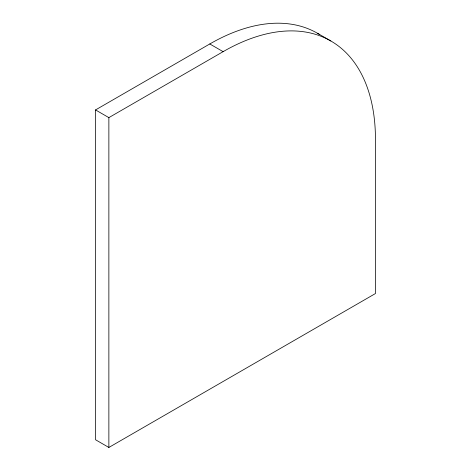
<?xml version="1.0" encoding="UTF-8"?>
<svg xmlns="http://www.w3.org/2000/svg" width="471" height="471" viewBox="0 0 471 471"><rect width="100%" height="100%" fill="white"/><g stroke="black" fill="none" stroke-linecap="round" stroke-linejoin="round"><path stroke-width="0.71" d="M209.795 43.962L223.124 51.657A215.441 124.385 -60 0 1 375.464 139.61L375.464 293.533L108.866 447.45L95.536 439.755L95.536 109.926L209.795 43.962A215.441 124.385 -60 0 1 319.332 34.377M95.536 109.926L108.866 117.62L223.124 51.657M317.513 33.288L330.842 40.983M108.866 117.62L108.866 447.45"/></g></svg>
